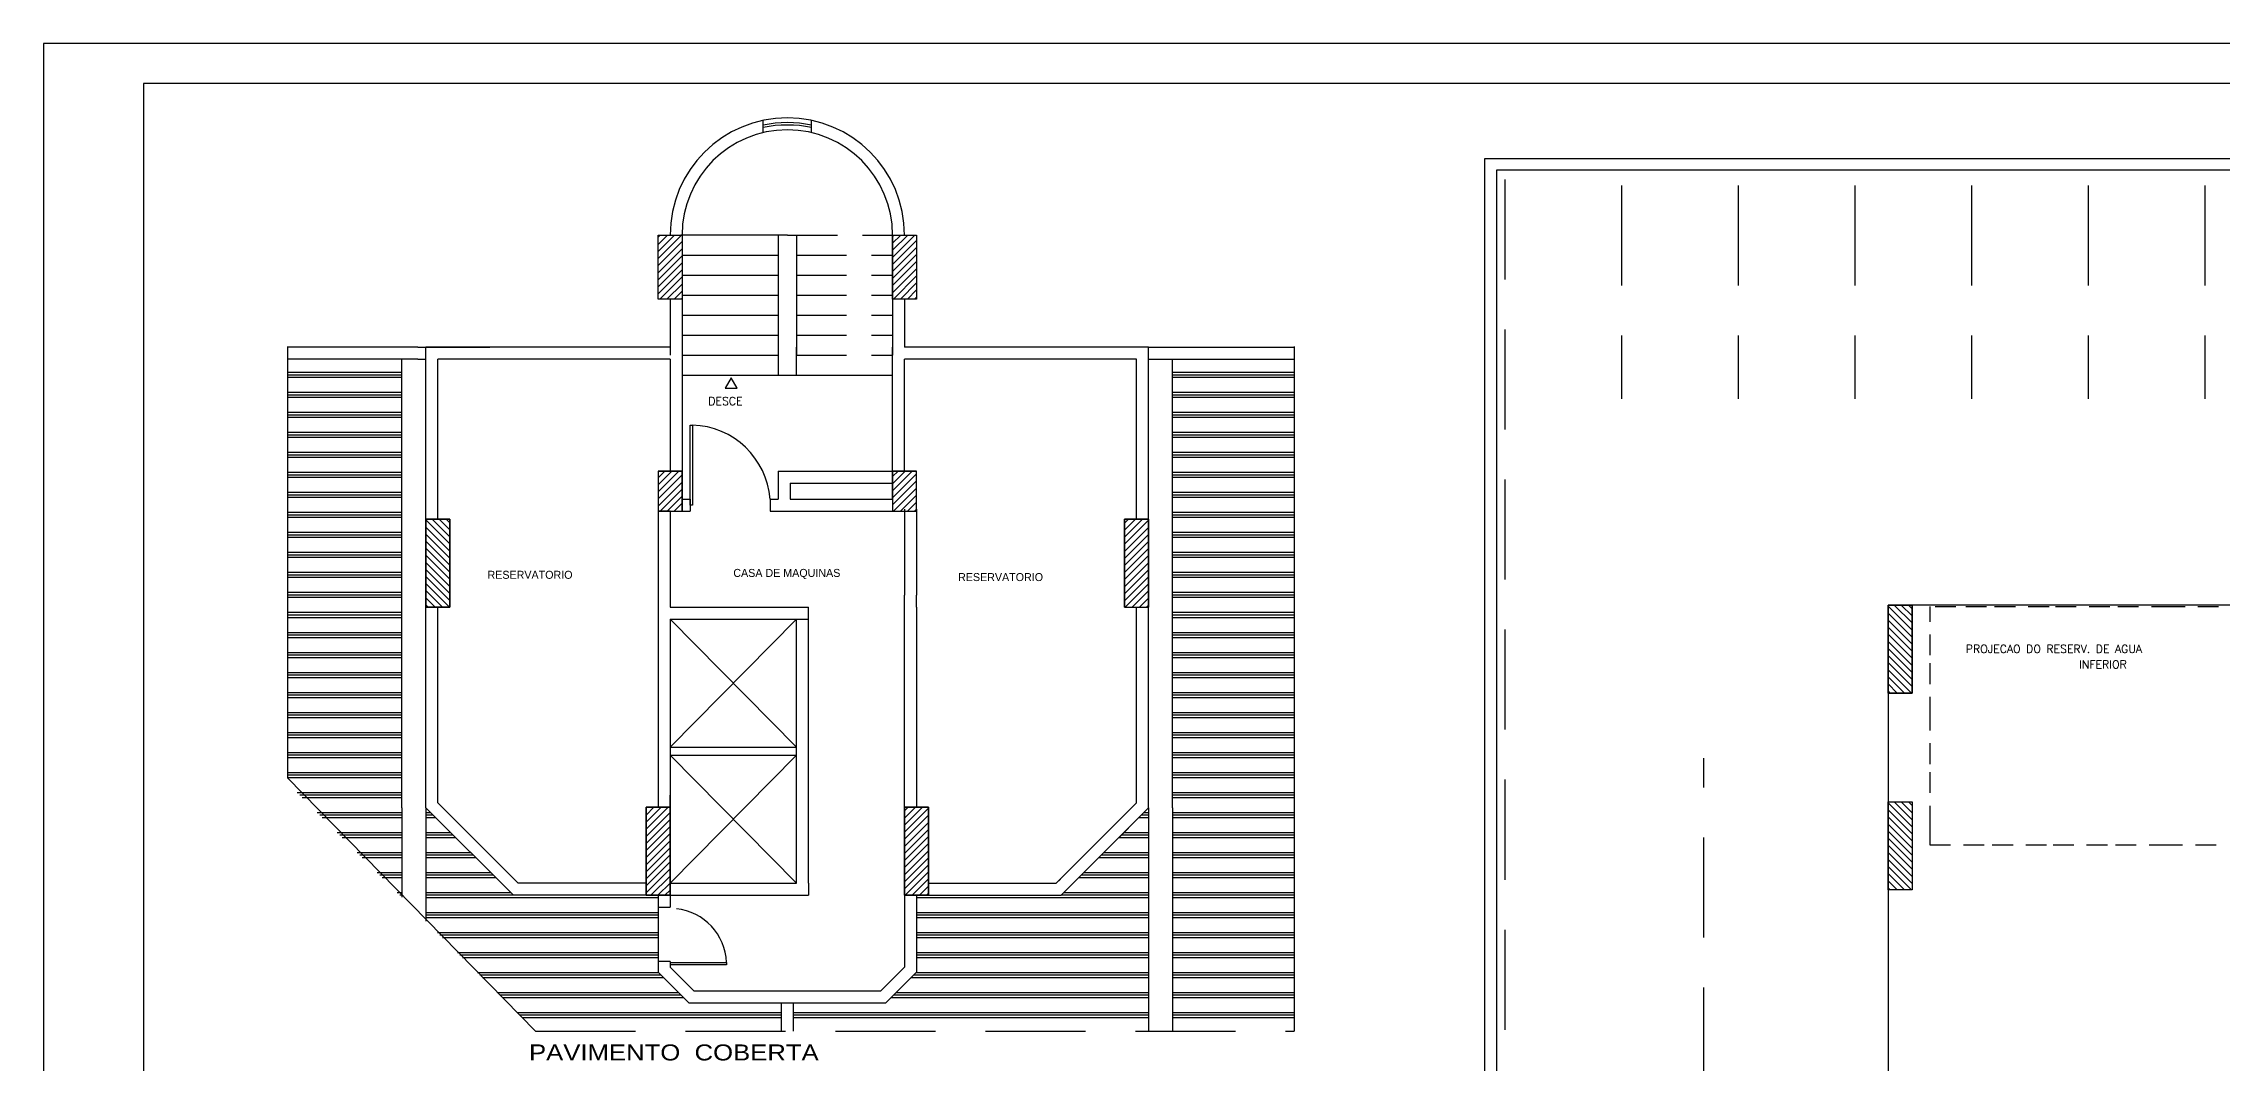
# Model space of a CAD drawing. Extents: x -175055 to -48386, y 10342 to 134050.
# Drawn here: x -162130 to -161586, y 10755 to 11009 of the extents above; entities that cross this region are included whole.
import ezdxf

# ---------------------------------------------------------------- set-up
doc = ezdxf.new("R2010")
doc.units = 0
doc.header["$LTSCALE"] = 50
doc.header["$MEASUREMENT"] = 0
doc.linetypes.add('DASHED2', pattern=[0.375, 0.25, -0.125])
doc.linetypes.add('HIDDENX2', pattern=[0.75, 0.5, -0.25])
doc.layers.get('0').update_dxf_attribs({"linetype": 'CONTINUOUS'})
doc.styles.add('ROMANS', font='romans', dxfattribs={"height": 12})
doc.styles.add('TECHNIC', font='te______.pfb', dxfattribs={"width": 1.2, "height": 30})

# ---------------------------------------------------------------- blocks, each defined once
blk = doc.blocks.new('*X1')
at = {"color": 0}
for p, q in [((425, 1600.6), (447.4, 1623)), ((425, 1609.4), (438.6, 1623)), ((425, 1618.3), (429.7, 1623)), ((425, 1591.7), (455, 1621.7)), ((425, 1582.9), (455, 1612.9)), ((425, 1574.1), (455, 1604.1)), ((425, 1565.2), (455, 1595.2)), ((425, 1556.4), (455, 1586.4)), ((425, 1547.6), (455, 1577.6)), ((425, 1538.7), (455, 1568.7)), ((425, 1529.9), (455, 1559.9)), ((425, 1521), (455, 1551)), ((425.8, 1513), (455, 1542.2)), ((434.6, 1513), (455, 1533.4)), ((443.5, 1513), (455, 1524.5)), ((452.3, 1513), (455, 1515.7))]:
    blk.add_line(p, q, dxfattribs=at)
blk = doc.blocks.new('*X20')
at = {"color": 0}
for p, q in [((425, 1600.6), (447.4, 1623)), ((425, 1609.4), (438.6, 1623)), ((425, 1618.3), (429.7, 1623)), ((425, 1591.7), (455, 1621.7)), ((425, 1582.9), (455, 1612.9)), ((425, 1574.1), (455, 1604.1)), ((425, 1565.2), (455, 1595.2)), ((425, 1556.4), (455, 1586.4)), ((425, 1547.6), (455, 1577.6)), ((425, 1538.7), (455, 1568.7)), ((425, 1529.9), (455, 1559.9)), ((425, 1521), (455, 1551)), ((425.8, 1513), (455, 1542.2)), ((434.6, 1513), (455, 1533.4)), ((443.5, 1513), (455, 1524.5)), ((452.3, 1513), (455, 1515.7))]:
    blk.add_line(p, q, dxfattribs=at)
blk = doc.blocks.new('*X24')
at = {"color": 0}
for p, q in [((-1509.9, 1530.7), (-1480.6, 1560)), ((-1509.9, 1539.5), (-1489.4, 1560)), ((-1509.9, 1548.4), (-1498.2, 1560)), ((-1509.9, 1557.2), (-1507.1, 1560)), ((-1509.9, 1521.9), (-1479.9, 1551.9)), ((-1216.7, 1558.6), (-1215.4, 1560)), ((-1216.7, 1549.8), (-1206.6, 1560)), ((-1216.7, 1541), (-1197.7, 1560)), ((-1216.7, 1532.1), (-1188.9, 1560)), ((-1216.7, 1523.3), (-1186.7, 1553.3)), ((-1509.9, 1513), (-1479.9, 1543)), ((-1509.9, 1504.2), (-1479.9, 1534.2)), ((-1509.9, 1495.3), (-1479.9, 1525.3)), ((-1216.7, 1514.5), (-1186.7, 1544.5)), ((-1216.7, 1505.6), (-1186.7, 1535.6)), ((-1216.7, 1496.8), (-1186.7, 1526.8)), ((-1509.9, 1486.5), (-1479.9, 1516.5)), ((-1507.5, 1480), (-1479.9, 1507.7)), ((-1498.7, 1480), (-1479.9, 1498.8)), ((-1216.7, 1487.9), (-1186.7, 1517.9)), ((-1215.8, 1480), (-1186.7, 1509.1)), ((-1207, 1480), (-1186.7, 1500.3)), ((-1489.8, 1480), (-1479.9, 1490)), ((-1481, 1480), (-1479.9, 1481.2)), ((-1198.2, 1480), (-1186.7, 1491.4)), ((-1189.3, 1480), (-1186.7, 1482.6))]:
    blk.add_line(p, q, dxfattribs=at)
blk = doc.blocks.new('*X25')
at = {"color": 0}
for p, q in [((-1509.9, 1239), (-1483.9, 1265)), ((-1509.9, 1247.9), (-1492.7, 1265)), ((-1509.9, 1256.7), (-1501.6, 1265)), ((-1509.9, 1230.2), (-1479.9, 1260.2)), ((-1216.7, 1258.1), (-1209.9, 1265)), ((-1216.7, 1249.3), (-1201, 1265)), ((-1216.7, 1240.4), (-1192.2, 1265)), ((-1216.7, 1231.6), (-1186.7, 1261.6)), ((-1216.7, 1222.8), (-1186.7, 1252.8)), ((-1509.9, 1221.3), (-1479.9, 1251.3)), ((-1507.4, 1215), (-1479.9, 1242.5)), ((-1498.5, 1215), (-1479.9, 1233.7)), ((-1489.7, 1215), (-1479.9, 1224.8)), ((-1215.7, 1215), (-1186.7, 1243.9)), ((-1206.8, 1215), (-1186.7, 1235.1)), ((-1198, 1215), (-1186.7, 1226.3)), ((-1480.8, 1215), (-1479.9, 1216)), ((-1189.2, 1215), (-1186.7, 1217.4))]:
    blk.add_line(p, q, dxfattribs=at)
blk = doc.blocks.new('*X21')
at = {"color": 0}
for p, q in [((-1524.9, 817.4), (-1497.3, 845)), ((-1524.9, 826.3), (-1506.1, 845)), ((-1524.9, 835.1), (-1515, 845)), ((-1524.9, 843.9), (-1523.8, 845)), ((-1524.9, 808.6), (-1494.9, 838.6)), ((-1524.9, 799.8), (-1494.9, 829.8)), ((-1524.9, 790.9), (-1494.9, 820.9)), ((-1524.9, 782.1), (-1494.9, 812.1)), ((-1524.9, 773.2), (-1494.9, 803.2)), ((-1524.9, 764.4), (-1494.9, 794.4)), ((-1524.9, 755.6), (-1494.9, 785.6)), ((-1524.9, 746.7), (-1494.9, 776.7)), ((-1524.9, 737.9), (-1494.9, 767.9)), ((-1518.9, 735), (-1494.9, 759)), ((-1510.1, 735), (-1494.9, 750.2)), ((-1501.2, 735), (-1494.9, 741.4))]:
    blk.add_line(p, q, dxfattribs=at)

msp = doc.modelspace()

# ---------------------------------------------------------------- linework, layer by layer
at = {"color": 0}
for p, q in [((-162130.09, 11009.44), (-162130.09, 10341.69)), ((-161143.67, 11009.44), (-162130.09, 11009.44))]:
    msp.add_line(p, q, dxfattribs=at)
at = {"color": 6}
for p, q in [((-162105.09, 10999.44), (-162105.09, 10351.69)), ((-161153.67, 10999.44), (-162105.09, 10999.44))]:
    msp.add_line(p, q, dxfattribs=at)
at = {"color": 160}
for p, q in [((-161950.19, 10987.19), (-161950.19, 10990.26)), ((-161938.19, 10987.19), (-161938.19, 10990.26)), ((-161944.19, 10961.57), (-161970.84, 10961.57)), ((-161970.51, 10961.57), (-161970.51, 10931.57)), ((-161946.51, 10961.57), (-161946.51, 10931.57)), ((-161941.88, 10961.57), (-161941.88, 10956.57)), ((-161917.88, 10961.57), (-161917.88, 10956.57)), ((-161970.51, 10956.57), (-161946.51, 10956.57)), ((-161941.88, 10956.57), (-161941.88, 10931.57)), ((-161917.88, 10956.57), (-161917.88, 10931.57)), ((-161970.51, 10951.57), (-161946.51, 10951.57)), ((-161973.51, 10945.57), (-161973.51, 10931.57)), ((-161970.51, 10946.57), (-161946.51, 10946.57)), ((-161970.51, 10941.57), (-161946.51, 10941.57)), ((-161914.88, 10945.57), (-161914.88, 10933.53)), ((-161970.51, 10936.57), (-161946.51, 10936.57)), ((-162036.51, 10933.53), (-162069.2, 10933.53)), ((-162069.15, 10933.68), (-162069.15, 10825.88)), ((-162036.51, 10933.53), (-162018.51, 10933.53)), ((-161973.51, 10933.53), (-162034.51, 10933.53)), ((-162034.51, 10818.4), (-162034.51, 10933.53)), ((-161970.51, 10933.53), (-161970.51, 10895.57)), ((-161970.51, 10931.57), (-161946.51, 10931.57)), ((-161946.51, 10933.53), (-161946.51, 10926.57)), ((-161941.88, 10926.57), (-161941.88, 10933.53)), ((-161917.88, 10895.57), (-161917.88, 10933.53)), ((-161853.88, 10933.53), (-161914.88, 10933.53)), ((-161853.88, 10933.53), (-161817.68, 10933.53)), ((-161853.88, 10865.53), (-161853.88, 10933.53)), ((-161817.55, 10933.68), (-161817.55, 10762.61)), ((-162036.51, 10930.53), (-162069.2, 10930.53)), ((-162069.2, 10927.28), (-162040.51, 10927.28)), ((-162069.2, 10926.66), (-162040.51, 10926.66)), ((-162069.2, 10926.03), (-162040.51, 10926.03)), ((-162040.51, 10818.4), (-162040.51, 10930.53)), ((-162036.51, 10930.53), (-162034.51, 10930.53)), ((-162036.51, 10930.53), (-162036.51, 10930.53)), ((-162031.51, 10890.53), (-162031.51, 10930.53)), ((-161973.51, 10930.53), (-162031.51, 10930.53)), ((-161973.51, 10930.53), (-161973.51, 10902.57)), ((-161970.51, 10926.57), (-161917.88, 10926.57)), ((-161914.88, 10902.57), (-161914.88, 10930.53)), ((-161856.88, 10930.53), (-161914.88, 10930.53)), ((-161856.88, 10890.53), (-161856.88, 10930.53)), ((-161853.88, 10930.53), (-161817.68, 10930.53)), ((-161847.88, 10865.53), (-161847.88, 10930.53)), ((-161847.88, 10927.28), (-161817.68, 10927.28)), ((-161847.88, 10926.66), (-161817.68, 10926.66)), ((-161847.88, 10926.03), (-161817.68, 10926.03)), ((-162069.2, 10922.28), (-162040.51, 10922.28)), ((-162069.2, 10921.66), (-162040.51, 10921.66)), ((-162069.2, 10921.03), (-162040.51, 10921.03)), ((-161847.88, 10922.28), (-161817.68, 10922.28)), ((-161847.88, 10921.66), (-161817.68, 10921.66)), ((-161847.88, 10921.03), (-161817.68, 10921.03)), ((-162069.2, 10917.28), (-162040.51, 10917.28)), ((-162069.2, 10916.66), (-162040.51, 10916.66)), ((-162069.2, 10916.03), (-162040.51, 10916.03)), ((-161847.88, 10917.28), (-161817.68, 10917.28)), ((-161847.88, 10916.66), (-161817.68, 10916.66)), ((-161847.88, 10916.03), (-161817.68, 10916.03)), ((-162069.2, 10912.28), (-162040.51, 10912.28)), ((-162069.2, 10911.66), (-162040.51, 10911.66)), ((-162069.2, 10911.03), (-162040.51, 10911.03)), ((-161847.88, 10912.28), (-161817.68, 10912.28)), ((-161847.88, 10911.66), (-161817.68, 10911.66)), ((-161847.88, 10911.03), (-161817.68, 10911.03)), ((-162069.2, 10907.28), (-162040.51, 10907.28)), ((-162069.2, 10906.66), (-162040.51, 10906.66)), ((-162069.2, 10906.03), (-162040.51, 10906.03)), ((-161847.88, 10907.28), (-161817.68, 10907.28)), ((-161847.88, 10906.66), (-161817.68, 10906.66)), ((-161847.88, 10906.03), (-161817.68, 10906.03)), ((-162069.2, 10902.28), (-162040.51, 10902.28)), ((-162069.2, 10901.66), (-162040.51, 10901.66)), ((-162069.2, 10901.03), (-162040.51, 10901.03)), ((-161976.51, 10902.57), (-161970.51, 10902.57)), ((-161976.51, 10902.57), (-161976.51, 10868.57)), ((-161946.51, 10902.57), (-161946.51, 10895.57)), ((-161946.51, 10902.57), (-161911.88, 10902.57)), ((-161943.51, 10899.57), (-161943.51, 10895.57)), ((-161943.51, 10899.57), (-161917.88, 10899.57)), ((-161847.88, 10902.28), (-161817.68, 10902.28)), ((-161847.88, 10901.66), (-161817.68, 10901.66)), ((-161847.88, 10901.03), (-161817.68, 10901.03)), ((-162069.2, 10897.28), (-162040.51, 10897.28)), ((-162069.2, 10896.66), (-162040.51, 10896.66)), ((-162069.2, 10896.03), (-162040.51, 10896.03)), ((-161973.51, 10892.57), (-161976.51, 10892.57)), ((-161973.51, 10892.57), (-161973.51, 10887.53)), ((-161973.51, 10892.57), (-161973.51, 10868.57)), ((-161973.51, 10892.57), (-161968.51, 10892.57)), ((-161970.51, 10895.57), (-161968.51, 10895.57)), ((-161970.51, 10895.57), (-161970.51, 10892.57)), ((-161968.51, 10895.57), (-161968.51, 10892.57)), ((-161948.51, 10895.57), (-161946.51, 10895.57)), ((-161948.51, 10895.57), (-161948.51, 10892.57)), ((-161948.51, 10892.57), (-161914.88, 10892.57)), ((-161943.51, 10895.57), (-161917.88, 10895.57)), ((-161943.51, 10895.57), (-161917.88, 10895.57)), ((-161917.88, 10895.57), (-161917.88, 10892.57)), ((-161914.88, 10893.05), (-161914.88, 10871.53)), ((-161914.88, 10892.57), (-161911.88, 10892.57)), ((-161911.88, 10893.05), (-161911.88, 10871.53)), ((-161847.88, 10897.28), (-161817.68, 10897.28)), ((-161847.88, 10896.66), (-161817.68, 10896.66)), ((-161847.88, 10896.03), (-161817.68, 10896.03)), ((-162069.2, 10892.28), (-162040.51, 10892.28)), ((-162069.2, 10891.66), (-162040.51, 10891.66)), ((-162069.2, 10891.03), (-162040.51, 10891.03)), ((-162069.2, 10887.28), (-162040.51, 10887.28)), ((-162034.51, 10890.53), (-162028.51, 10890.53)), ((-162034.51, 10890.53), (-162028.51, 10890.53)), ((-162034.51, 10887.53), (-162034.51, 10890.53)), ((-162034.51, 10868.53), (-162034.51, 10890.53)), ((-162034.51, 10868.53), (-162034.51, 10890.53)), ((-162028.51, 10890.53), (-162028.51, 10868.53)), ((-162028.51, 10890.53), (-162028.51, 10868.53)), ((-161853.88, 10890.53), (-161859.88, 10890.53)), ((-161853.88, 10890.53), (-161859.88, 10890.53)), ((-161859.88, 10890.53), (-161853.88, 10890.53)), ((-161859.88, 10890.53), (-161859.88, 10868.53)), ((-161859.88, 10890.53), (-161859.88, 10868.57)), ((-161859.88, 10868.57), (-161859.88, 10890.53)), ((-161853.88, 10887.53), (-161853.88, 10890.53)), ((-161853.88, 10868.53), (-161853.88, 10890.53)), ((-161853.88, 10868.53), (-161853.88, 10890.53)), ((-161853.88, 10890.53), (-161853.88, 10868.57)), ((-161853.88, 10868.53), (-161853.88, 10887.53)), ((-161847.88, 10892.28), (-161817.68, 10892.28)), ((-161847.88, 10891.66), (-161817.68, 10891.66)), ((-161847.88, 10891.03), (-161817.68, 10891.03)), ((-161847.88, 10887.28), (-161817.68, 10887.28)), ((-162069.2, 10886.66), (-162040.51, 10886.66)), ((-162069.2, 10886.03), (-162040.51, 10886.03)), ((-162069.2, 10882.28), (-162040.51, 10882.28)), ((-162069.2, 10881.66), (-162040.51, 10881.66)), ((-161847.88, 10886.66), (-161817.68, 10886.66)), ((-161847.88, 10886.03), (-161817.68, 10886.03)), ((-161847.88, 10882.28), (-161817.68, 10882.28)), ((-161847.88, 10881.66), (-161817.68, 10881.66)), ((-162069.2, 10881.03), (-162040.51, 10881.03)), ((-162069.2, 10877.28), (-162040.51, 10877.28)), ((-162069.2, 10876.66), (-162040.51, 10876.66)), ((-161847.88, 10881.03), (-161817.68, 10881.03)), ((-161847.88, 10877.28), (-161817.68, 10877.28)), ((-161847.88, 10876.66), (-161817.68, 10876.66)), ((-162069.2, 10876.03), (-162040.51, 10876.03)), ((-162069.2, 10872.28), (-162040.51, 10872.28)), ((-162069.2, 10871.66), (-162040.51, 10871.66)), ((-162069.2, 10871.03), (-162040.51, 10871.03)), ((-161973.51, 10871.53), (-161973.51, 10871.53)), ((-161914.88, 10868.57), (-161914.88, 10871.53)), ((-161911.88, 10868.53), (-161911.88, 10871.53)), ((-161847.88, 10876.03), (-161817.68, 10876.03)), ((-161847.88, 10872.28), (-161817.68, 10872.28)), ((-161847.88, 10871.66), (-161817.68, 10871.66)), ((-161847.88, 10871.03), (-161817.68, 10871.03)), ((-162069.2, 10867.28), (-162040.51, 10867.28)), ((-162069.2, 10866.66), (-162040.51, 10866.66)), ((-162069.2, 10866.03), (-162040.51, 10866.03)), ((-162028.51, 10868.53), (-162034.51, 10868.53)), ((-162028.51, 10868.53), (-162034.51, 10868.53)), ((-162031.51, 10819.64), (-162031.51, 10868.53)), ((-162031.51, 10819.64), (-162031.51, 10868.53)), ((-161976.51, 10868.57), (-161976.51, 10818.57)), ((-161973.51, 10868.57), (-161938.88, 10868.57)), ((-161973.51, 10865.57), (-161941.88, 10865.57)), ((-161973.51, 10865.57), (-161941.88, 10833.57)), ((-161973.51, 10833.57), (-161941.88, 10865.57)), ((-161973.51, 10865.57), (-161973.51, 10799.57)), ((-161941.88, 10865.57), (-161938.88, 10865.57)), ((-161941.88, 10799.57), (-161941.88, 10865.57)), ((-161938.88, 10799.57), (-161938.88, 10868.57)), ((-161914.88, 10818.57), (-161914.88, 10868.57)), ((-161914.88, 10823.57), (-161914.88, 10865.57)), ((-161911.88, 10868.53), (-161911.88, 10818.57)), ((-161859.88, 10868.53), (-161853.88, 10868.53)), ((-161856.88, 10868.53), (-161856.88, 10868.57)), ((-161856.88, 10865.53), (-161856.88, 10868.53)), ((-161856.88, 10819.64), (-161856.88, 10865.53)), ((-161853.88, 10818.4), (-161853.88, 10865.53)), ((-161847.88, 10867.28), (-161817.68, 10867.28)), ((-161847.88, 10866.66), (-161817.68, 10866.66)), ((-161847.88, 10866.03), (-161817.68, 10866.03)), ((-161847.88, 10818.4), (-161847.88, 10865.53)), ((-162069.2, 10862.28), (-162040.51, 10862.28)), ((-162069.2, 10861.66), (-162040.51, 10861.66)), ((-162069.2, 10861.03), (-162040.51, 10861.03)), ((-161847.88, 10862.28), (-161817.68, 10862.28)), ((-161847.88, 10861.66), (-161817.68, 10861.66)), ((-161847.88, 10861.03), (-161817.68, 10861.03)), ((-162069.2, 10857.28), (-162040.51, 10857.28)), ((-162069.2, 10856.66), (-162040.51, 10856.66)), ((-162069.2, 10856.03), (-162040.51, 10856.03)), ((-161847.88, 10857.28), (-161817.68, 10857.28)), ((-161847.88, 10856.66), (-161817.68, 10856.66)), ((-161847.88, 10856.03), (-161817.68, 10856.03)), ((-162069.2, 10852.28), (-162040.51, 10852.28)), ((-162069.2, 10851.66), (-162040.51, 10851.66)), ((-162069.2, 10851.03), (-162040.51, 10851.03)), ((-161847.88, 10852.28), (-161817.68, 10852.28)), ((-161847.88, 10851.66), (-161817.68, 10851.66)), ((-161847.88, 10851.03), (-161817.68, 10851.03)), ((-162069.2, 10847.28), (-162040.51, 10847.28)), ((-162069.2, 10846.66), (-162040.51, 10846.66)), ((-162069.2, 10846.03), (-162040.51, 10846.03)), ((-161847.88, 10847.28), (-161817.68, 10847.28)), ((-161847.88, 10846.66), (-161817.68, 10846.66)), ((-161847.88, 10846.03), (-161817.68, 10846.03)), ((-162069.2, 10842.28), (-162040.51, 10842.28)), ((-162069.2, 10841.66), (-162040.51, 10841.66)), ((-162069.2, 10841.03), (-162040.51, 10841.03)), ((-161847.88, 10842.28), (-161817.68, 10842.28)), ((-161847.88, 10841.66), (-161817.68, 10841.66)), ((-161847.88, 10841.03), (-161817.68, 10841.03)), ((-162069.2, 10837.28), (-162040.51, 10837.28)), ((-162069.2, 10836.66), (-162040.51, 10836.66)), ((-162069.2, 10836.03), (-162040.51, 10836.03)), ((-161973.51, 10833.57), (-161941.88, 10833.57)), ((-161847.88, 10837.28), (-161817.68, 10837.28)), ((-161847.88, 10836.66), (-161817.68, 10836.66)), ((-161847.88, 10836.03), (-161817.68, 10836.03)), ((-162069.2, 10832.28), (-162040.51, 10832.28)), ((-162069.2, 10831.66), (-162040.51, 10831.66)), ((-162069.2, 10831.03), (-162040.51, 10831.03)), ((-162069.2, 10827.28), (-162040.51, 10827.28)), ((-161973.51, 10831.57), (-161941.88, 10831.57)), ((-161973.51, 10831.57), (-161941.88, 10799.57)), ((-161973.51, 10799.57), (-161941.88, 10831.57)), ((-161847.88, 10832.28), (-161817.68, 10832.28)), ((-161847.88, 10831.66), (-161817.68, 10831.66)), ((-161847.88, 10831.03), (-161817.68, 10831.03)), ((-161847.88, 10827.28), (-161817.68, 10827.28)), ((-162069.2, 10826.66), (-162040.51, 10826.66)), ((-162069.2, 10826.03), (-162040.51, 10826.03)), ((-162069.15, 10825.88), (-162007.15, 10762.61)), ((-162066.67, 10822.28), (-162040.51, 10822.28)), ((-161847.88, 10826.66), (-161817.68, 10826.66)), ((-161847.88, 10826.03), (-161817.68, 10826.03)), ((-161847.88, 10822.28), (-161817.68, 10822.28)), ((-162066.05, 10821.66), (-162040.51, 10821.66)), ((-162065.42, 10821.03), (-162040.51, 10821.03)), ((-162061.67, 10817.28), (-162040.51, 10817.28)), ((-162061.05, 10816.66), (-162040.51, 10816.66)), ((-162040.51, 10818.4), (-162040.51, 10796.11)), ((-162034.51, 10818.4), (-162034.51, 10790.11)), ((-162012.67, 10796.57), (-162034.51, 10818.4)), ((-162034.51, 10817.28), (-162033.39, 10817.28)), ((-162034.51, 10816.66), (-162032.76, 10816.66)), ((-162011.43, 10799.57), (-162031.51, 10819.64)), ((-161979.51, 10818.57), (-161973.51, 10818.57)), ((-161979.51, 10818.57), (-161973.51, 10818.57)), ((-161979.51, 10818.57), (-161979.51, 10799.57)), ((-161979.51, 10796.57), (-161979.51, 10818.57)), ((-161979.51, 10796.57), (-161979.51, 10818.57)), ((-161973.51, 10799.57), (-161973.51, 10821.57)), ((-161973.51, 10799.57), (-161973.51, 10821.57)), ((-161973.51, 10799.57), (-161973.51, 10820.57)), ((-161973.51, 10818.57), (-161973.51, 10796.57)), ((-161973.51, 10818.57), (-161973.51, 10796.57)), ((-161914.88, 10799.57), (-161914.88, 10820.57)), ((-161908.88, 10818.57), (-161914.88, 10818.57)), ((-161908.88, 10818.57), (-161914.88, 10818.57)), ((-161914.88, 10818.57), (-161914.88, 10796.57)), ((-161914.88, 10818.57), (-161914.88, 10796.57)), ((-161908.88, 10796.57), (-161908.88, 10818.57)), ((-161908.88, 10796.57), (-161908.88, 10818.57)), ((-161856.88, 10819.64), (-161876.96, 10799.57)), ((-161853.88, 10818.4), (-161862.48, 10809.8)), ((-161855.62, 10816.66), (-161853.88, 10816.66)), ((-161855, 10817.28), (-161853.88, 10817.28)), ((-161853.88, 10818.4), (-161853.88, 10762.61)), ((-161847.88, 10821.66), (-161817.68, 10821.66)), ((-161847.88, 10821.03), (-161817.68, 10821.03)), ((-161847.88, 10818.4), (-161847.88, 10762.61)), ((-161847.88, 10817.28), (-161817.68, 10817.28)), ((-161847.88, 10816.66), (-161817.68, 10816.66)), ((-162060.42, 10816.03), (-162040.51, 10816.03)), ((-162056.67, 10812.28), (-162040.51, 10812.28)), ((-162056.05, 10811.66), (-162040.51, 10811.66)), ((-162055.42, 10811.03), (-162040.51, 10811.03)), ((-162034.51, 10816.03), (-162032.14, 10816.03)), ((-162034.51, 10812.28), (-162028.39, 10812.28)), ((-162034.51, 10811.66), (-162027.76, 10811.66)), ((-162034.51, 10811.03), (-162027.14, 10811.03)), ((-161861.25, 10811.03), (-161853.88, 10811.03)), ((-161861.07, 10811.21), (-161858.95, 10813.33)), ((-161860.62, 10811.66), (-161853.88, 10811.66)), ((-161860, 10812.28), (-161853.88, 10812.28)), ((-161856.25, 10816.03), (-161853.88, 10816.03)), ((-161847.88, 10816.03), (-161817.68, 10816.03)), ((-161847.88, 10812.28), (-161817.68, 10812.28)), ((-161847.88, 10811.66), (-161817.68, 10811.66)), ((-161847.88, 10811.03), (-161817.68, 10811.03)), ((-162051.67, 10807.28), (-162040.51, 10807.28)), ((-162051.05, 10806.66), (-162040.51, 10806.66)), ((-162050.42, 10806.03), (-162040.51, 10806.03)), ((-162034.51, 10807.28), (-162023.39, 10807.28)), ((-162034.51, 10806.66), (-162022.76, 10806.66)), ((-162034.51, 10806.03), (-162022.14, 10806.03)), ((-161862.48, 10809.8), (-161875.71, 10796.57)), ((-161866.25, 10806.03), (-161853.88, 10806.03)), ((-161865.62, 10806.66), (-161853.88, 10806.66)), ((-161865, 10807.28), (-161853.88, 10807.28)), ((-161847.88, 10807.28), (-161817.68, 10807.28)), ((-161847.88, 10806.66), (-161817.68, 10806.66)), ((-161847.88, 10806.03), (-161817.68, 10806.03)), ((-162046.67, 10802.28), (-162040.51, 10802.28)), ((-162046.05, 10801.66), (-162040.51, 10801.66)), ((-162045.42, 10801.03), (-162040.51, 10801.03)), ((-162034.51, 10802.28), (-162018.39, 10802.28)), ((-162034.51, 10801.66), (-162017.76, 10801.66)), ((-162034.51, 10801.03), (-162017.14, 10801.03)), ((-162012.47, 10800.6), (-162011.43, 10799.57)), ((-161875.92, 10800.6), (-161876.96, 10799.57)), ((-161871.25, 10801.03), (-161853.88, 10801.03)), ((-161870.62, 10801.66), (-161853.88, 10801.66)), ((-161870, 10802.28), (-161853.88, 10802.28)), ((-161847.88, 10802.28), (-161817.68, 10802.28)), ((-161847.88, 10801.66), (-161817.68, 10801.66)), ((-161847.88, 10801.03), (-161817.68, 10801.03)), ((-162041.67, 10797.28), (-162040.51, 10797.28)), ((-162041.05, 10796.66), (-162040.51, 10796.66)), ((-162034.51, 10797.28), (-162013.39, 10797.28)), ((-162034.51, 10796.66), (-162012.76, 10796.66)), ((-162034.51, 10796.03), (-161976.51, 10796.03)), ((-161976.51, 10796.57), (-162012.67, 10796.57)), ((-161979.51, 10799.57), (-162011.43, 10799.57)), ((-161973.51, 10796.57), (-161979.51, 10796.57)), ((-161973.51, 10796.57), (-161979.51, 10796.57)), ((-161976.51, 10796.57), (-161973.51, 10796.57)), ((-161976.51, 10796.57), (-161976.51, 10777.38)), ((-161973.51, 10799.57), (-161941.88, 10799.57)), ((-161973.51, 10796.57), (-161938.88, 10796.57)), ((-161973.51, 10796.57), (-161973.51, 10793.59)), ((-161938.88, 10799.57), (-161938.88, 10796.57)), ((-161914.88, 10799.57), (-161914.88, 10778.62)), ((-161911.88, 10796.57), (-161914.88, 10796.57)), ((-161914.88, 10796.57), (-161908.88, 10796.57)), ((-161914.88, 10796.57), (-161908.88, 10796.57)), ((-161911.88, 10796.57), (-161875.71, 10796.57)), ((-161911.88, 10796.57), (-161911.88, 10777.38)), ((-161911.88, 10796.03), (-161853.88, 10796.03)), ((-161908.88, 10799.57), (-161876.96, 10799.57)), ((-161875.62, 10796.66), (-161853.88, 10796.66)), ((-161875, 10797.28), (-161853.88, 10797.28)), ((-161847.88, 10797.28), (-161817.68, 10797.28)), ((-161847.88, 10796.66), (-161817.68, 10796.66)), ((-161847.88, 10796.03), (-161817.68, 10796.03)), ((-162034.51, 10792.28), (-161976.51, 10792.28)), ((-162034.51, 10791.66), (-161976.51, 10791.66)), ((-162034.51, 10791.03), (-161976.51, 10791.03)), ((-161911.88, 10792.28), (-161853.88, 10792.28)), ((-161911.88, 10791.66), (-161853.88, 10791.66)), ((-161911.88, 10791.03), (-161853.88, 10791.03)), ((-161847.88, 10792.28), (-161817.68, 10792.28)), ((-161847.88, 10791.66), (-161817.68, 10791.66)), ((-161847.88, 10791.03), (-161817.68, 10791.03)), ((-162031.67, 10787.28), (-161976.51, 10787.28)), ((-162031.05, 10786.66), (-161976.51, 10786.66)), ((-162030.42, 10786.03), (-161976.51, 10786.03)), ((-161911.88, 10787.28), (-161853.88, 10787.28)), ((-161911.88, 10786.66), (-161853.88, 10786.66)), ((-161911.88, 10786.03), (-161853.88, 10786.03)), ((-161847.88, 10787.28), (-161817.68, 10787.28)), ((-161847.88, 10786.66), (-161817.68, 10786.66)), ((-161847.88, 10786.03), (-161817.68, 10786.03)), ((-162026.67, 10782.28), (-161976.51, 10782.28)), ((-162026.05, 10781.66), (-161976.51, 10781.66)), ((-162025.42, 10781.03), (-161976.51, 10781.03)), ((-161973.51, 10779.98), (-161973.51, 10778.62)), ((-161967.45, 10772.57), (-161973.51, 10778.62)), ((-161920.94, 10772.57), (-161914.88, 10778.62)), ((-161911.88, 10782.28), (-161853.88, 10782.28)), ((-161911.88, 10781.66), (-161853.88, 10781.66)), ((-161911.88, 10781.03), (-161853.88, 10781.03)), ((-161847.88, 10782.28), (-161817.68, 10782.28)), ((-161847.88, 10781.66), (-161817.68, 10781.66)), ((-161847.88, 10781.03), (-161817.68, 10781.03)), ((-162021.67, 10777.28), (-161976.41, 10777.28)), ((-162021.05, 10776.66), (-161975.78, 10776.66)), ((-162020.42, 10776.03), (-161975.16, 10776.03)), ((-161968.69, 10769.57), (-161976.51, 10777.38)), ((-161919.69, 10769.57), (-161911.88, 10777.38)), ((-161913.23, 10776.03), (-161853.88, 10776.03)), ((-161912.61, 10776.66), (-161853.88, 10776.66)), ((-161911.98, 10777.28), (-161853.88, 10777.28)), ((-161847.88, 10777.28), (-161817.68, 10777.28)), ((-161847.88, 10776.66), (-161817.68, 10776.66)), ((-161847.88, 10776.03), (-161817.68, 10776.03)), ((-162016.67, 10772.28), (-161971.41, 10772.28)), ((-162016.05, 10771.66), (-161970.78, 10771.66)), ((-162015.42, 10771.03), (-161970.16, 10771.03)), ((-162011.67, 10767.28), (-161945.69, 10767.28)), ((-161919.69, 10769.57), (-161968.69, 10769.57)), ((-161920.94, 10772.57), (-161967.45, 10772.57)), ((-161945.69, 10762.61), (-161945.69, 10769.57)), ((-161942.69, 10762.61), (-161942.69, 10769.57)), ((-161942.69, 10767.28), (-161853.88, 10767.28)), ((-161918.23, 10771.03), (-161853.88, 10771.03)), ((-161917.61, 10771.66), (-161853.88, 10771.66)), ((-161916.98, 10772.28), (-161853.88, 10772.28)), ((-161847.88, 10772.28), (-161817.68, 10772.28)), ((-161847.88, 10771.66), (-161817.68, 10771.66)), ((-161847.88, 10771.03), (-161817.68, 10771.03)), ((-161847.88, 10767.28), (-161817.68, 10767.28)), ((-162011.05, 10766.66), (-161945.69, 10766.66)), ((-162010.42, 10766.03), (-161945.69, 10766.03)), ((-161942.69, 10766.66), (-161853.88, 10766.66)), ((-161942.69, 10766.03), (-161853.88, 10766.03)), ((-161847.88, 10766.66), (-161817.68, 10766.66)), ((-161847.88, 10766.03), (-161817.68, 10766.03))]:
    msp.add_line(p, q, dxfattribs=at)
at = {"color": 5}
for p, q in [((-161769.85, 10414.26), (-161769.85, 10980.69)), ((-161769.85, 10980.69), (-161441.91, 10980.69)), ((-161766.85, 10977.89), (-161441.91, 10977.89)), ((-161766.85, 10414.26), (-161766.85, 10977.89)), ((-161636.07, 10869.11), (-161669.07, 10869.11)), ((-161669.07, 10869.11), (-161663.07, 10869.11)), ((-161669.07, 10869.11), (-161663.07, 10869.11)), ((-161663.07, 10869.11), (-161669.07, 10869.11)), ((-161669.07, 10869.11), (-161663.07, 10869.11)), ((-161669.07, 10847.11), (-161669.07, 10869.11)), ((-161669.07, 10847.11), (-161669.07, 10869.11)), ((-161669.07, 10869.11), (-161669.07, 10847.11)), ((-161669.07, 10847.11), (-161669.07, 10869.11)), ((-161663.07, 10869.11), (-161663.07, 10847.11)), ((-161663.07, 10869.11), (-161663.07, 10847.11)), ((-161663.07, 10847.11), (-161663.07, 10869.11)), ((-161663.07, 10869.11), (-161663.07, 10847.11)), ((-161658.64, 10868.76), (-161658.64, 10864.94)), ((-161657.31, 10868.74), (-161652.11, 10868.74)), ((-161649.64, 10868.74), (-161644.44, 10868.74)), ((-161642.44, 10868.74), (-161637.24, 10868.74)), ((-161633.07, 10869.11), (-161636.07, 10869.11)), ((-161634.04, 10868.74), (-161628.84, 10868.74)), ((-161617.07, 10869.11), (-161633.07, 10869.11)), ((-161627.24, 10868.74), (-161622.04, 10868.74)), ((-161618.84, 10868.74), (-161613.64, 10868.74)), ((-161593.07, 10869.11), (-161617.07, 10869.11)), ((-161611.64, 10868.74), (-161606.44, 10868.74)), ((-161603.24, 10868.74), (-161598.04, 10868.74)), ((-161600.04, 10868.74), (-161594.84, 10868.74)), ((-161573.07, 10869.11), (-161593.07, 10869.11)), ((-161591.64, 10868.74), (-161586.44, 10868.74)), ((-161658.64, 10861.74), (-161658.64, 10856.54)), ((-161658.64, 10854.54), (-161658.64, 10849.34)), ((-161663.07, 10847.11), (-161669.07, 10847.11)), ((-161663.07, 10847.11), (-161669.07, 10847.11)), ((-161669.07, 10847.11), (-161663.07, 10847.11)), ((-161663.07, 10847.11), (-161669.07, 10847.11)), ((-161669.07, 10847.11), (-161669.07, 10707.25)), ((-161658.64, 10846.14), (-161658.64, 10840.94)), ((-161658.64, 10842.94), (-161658.64, 10837.74)), ((-161658.64, 10834.54), (-161658.64, 10829.34)), ((-161658.64, 10827.34), (-161658.64, 10822.14)), ((-161658.64, 10818.94), (-161658.64, 10813.74)), ((-161658.64, 10813.74), (-161658.64, 10809.14)), ((-161663.07, 10810.14), (-161663.07, 10797.94)), ((-161658.64, 10809.14), (-161653.44, 10809.14)), ((-161650.24, 10809.14), (-161645.04, 10809.14)), ((-161643.04, 10809.14), (-161637.84, 10809.14)), ((-161634.64, 10809.14), (-161629.44, 10809.14)), ((-161627.84, 10809.14), (-161622.64, 10809.14)), ((-161619.44, 10809.14), (-161614.24, 10809.14)), ((-161612.24, 10809.14), (-161607.04, 10809.14)), ((-161603.84, 10809.14), (-161598.64, 10809.14)), ((-161600.64, 10809.14), (-161595.44, 10809.14)), ((-161592.24, 10809.14), (-161587.04, 10809.14))]:
    msp.add_line(p, q, dxfattribs=at)
at = {"color": 5, "linetype": 'HIDDENX2'}
for p, q in [((-161764.88, 10975.46), (-161764.88, 10529.56)), ((-161735.72, 10973.97), (-161735.72, 10920.6)), ((-161706.56, 10973.97), (-161706.56, 10920.6)), ((-161677.39, 10973.97), (-161677.39, 10920.6)), ((-161648.23, 10973.97), (-161648.23, 10920.6)), ((-161619.07, 10973.97), (-161619.07, 10920.6)), ((-161589.91, 10973.97), (-161589.91, 10920.6)), ((-161715.12, 10560.99), (-161715.12, 10830.85))]:
    msp.add_line(p, q, dxfattribs=at)
at = {"color": 160, "linetype": 'DASHED2'}
for p, q in [((-161944.19, 10961.57), (-161917.88, 10961.57)), ((-161941.88, 10956.57), (-161917.88, 10956.57)), ((-161941.88, 10951.57), (-161917.88, 10951.57)), ((-161941.88, 10946.57), (-161917.88, 10946.57)), ((-161941.88, 10941.57), (-161917.88, 10941.57)), ((-161941.88, 10936.57), (-161917.88, 10936.57)), ((-161941.88, 10931.57), (-161917.88, 10931.57))]:
    msp.add_line(p, q, dxfattribs=at)
at = {"color": 160, "linetype": 'HIDDENX2'}
for p, q in [((-161976.51, 10793.59), (-161973.51, 10793.59)), ((-161973.51, 10779.98), (-161976.51, 10779.98)), ((-162007.15, 10762.61), (-161817.55, 10762.61))]:
    msp.add_line(p, q, dxfattribs=at)
at = {"color": 160}
for points in [[(-161970.51, 10961.57), (-161970.51, 10945.57), (-161976.51, 10945.57), (-161976.51, 10961.57)], [(-161911.88, 10961.57), (-161911.88, 10945.57), (-161917.88, 10945.57), (-161917.88, 10961.57)], [(-161959.75, 10923.28), (-161956.75, 10923.28), (-161958.25, 10925.88)], [(-161968.51, 10894.07), (-161968.51, 10914.07), (-161967.91, 10914.07), (-161967.91, 10894.07)], [(-161976.51, 10902.57), (-161976.51, 10892.57), (-161970.51, 10892.57), (-161970.51, 10902.57)], [(-161917.88, 10902.57), (-161917.88, 10892.57), (-161911.88, 10892.57), (-161911.88, 10902.57)], [(-162034.51, 10890.53), (-162028.51, 10890.53), (-162028.51, 10868.53), (-162034.51, 10868.53)], [(-162034.51, 10890.53), (-162028.51, 10890.53), (-162028.51, 10868.53), (-162034.51, 10868.53)], [(-162028.51, 10868.53), (-162028.51, 10890.53), (-162034.51, 10890.53), (-162034.51, 10868.53)], [(-161973.51, 10796.57), (-161973.51, 10818.57), (-161979.51, 10818.57), (-161979.51, 10796.57)], [(-161914.88, 10796.57), (-161914.88, 10818.57), (-161908.88, 10818.57), (-161908.88, 10796.57)], [(-161908.88, 10818.57), (-161914.88, 10818.57), (-161914.88, 10796.57), (-161908.88, 10796.57)], [(-161908.88, 10818.57), (-161914.88, 10818.57), (-161914.88, 10796.57), (-161908.88, 10796.57)], [(-161973.41, 10779.79), (-161959.41, 10779.79), (-161959.41, 10779.19), (-161973.41, 10779.19)]]:
    msp.add_lwpolyline(points, close=True, dxfattribs=at)
for points in [[(-161853.88, 10890.53), (-161859.88, 10890.53), (-161859.88, 10868.57)], [(-161853.88, 10890.53), (-161859.88, 10890.53), (-161859.88, 10868.57)], [(-161853.88, 10868.57), (-161853.88, 10890.53)], [(-161853.88, 10868.57), (-161853.88, 10890.53)], [(-161973.51, 10799.57), (-161973.51, 10821.57)]]:
    msp.add_lwpolyline(points, dxfattribs=at)
at = {"color": 5}
for points in [[(-161669.07, 10869.11), (-161663.07, 10869.11), (-161663.07, 10847.11), (-161669.07, 10847.11)], [(-161669.07, 10819.91), (-161663.07, 10819.91), (-161663.07, 10797.91), (-161669.07, 10797.91)]]:
    msp.add_lwpolyline(points, close=True, dxfattribs=at)
at = {"color": 160}
for centre, radius, start, end in [((-161944.19, 10961.57), 29.31, 0, 180), ((-161944.19, 10961.57), 26.31, 0, 180), ((-161944.19, 10961.57), 28.11, 77.6761, 102.3239), ((-161944.19, 10961.57), 27.51, 77.4029, 102.5971), ((-161968.45, 10894.07), 20, 4.2799, 88.4407), ((-161973.4, 10779.27), 14, 2.1305, 83.8892)]:
    msp.add_arc(centre, radius, start, end, dxfattribs=at)

# ---------------------------------------------------------------- block references
for name, p, xscale, yscale, zscale in [('*X24', (-161674.53, 10649.57), 0.1999999999970896, 0.1999999999970896, 0.1999999999970896), ('*X25', (-161674.53, 10649.57), 0.1999999999970896, 0.1999999999970896, 0.1999999999970896), ('*X20', (-161943.5, 10565.94), -0.1999999999970896, 0.2000000000007276, 0.2), ('*X20', (-161944.89, 10565.94), 0.1999999999970896, 0.1999999999970896, 0.1999999999970896), ('*X21', (-161674.53, 10649.57), 0.1999999999970896, 0.1999999999970896, 0.1999999999970896), ('*X20', (-161999.89, 10493.97), 0.1999999999970896, 0.1999999999970896, 0.1999999999970896)]:
    msp.add_blockref(name, p, dxfattribs=dict(at, xscale=xscale, yscale=yscale, zscale=zscale))
at = {"color": 5, "xscale": -0.1999999999970896, "yscale": 0.2000000000007276, "zscale": 0.2}
for p in [(-161578.06, 10544.51), (-161578.06, 10495.31)]:
    msp.add_blockref('*X1', p, dxfattribs=at)

# ---------------------------------------------------------------- texts
at = {"color": 160, "style": 'ROMANS'}
msp.add_text('DESCE', height=2, dxfattribs=at).set_placement((-161963.95, 10919.08))
at = {"color": 160}
for s, p in [('RESERVATORIO', (-162019.13, 10875.66)), ('CASA DE MAQUINAS', (-161957.69, 10876.13)), ('RESERVATORIO', (-161901.52, 10875.09))]:
    msp.add_text(s, height=2, dxfattribs=at).set_placement(p)
at = {"color": 5, "style": 'ROMANS'}
for s, p in [('PROJECAO DO RESERV. DE AGUA', (-161649.64, 10857.14)), ('                   INFERIOR', (-161649.64, 10853.25))]:
    msp.add_text(s, height=2, dxfattribs=at).set_placement(p)
at = {"color": 160, "style": 'TECHNIC', "width": 1.2}
msp.add_text('PAVIMENTO  COBERTA', height=4, dxfattribs=at).set_placement((-162008.75, 10755.28))

doc.saveas('drawing.dxf')
